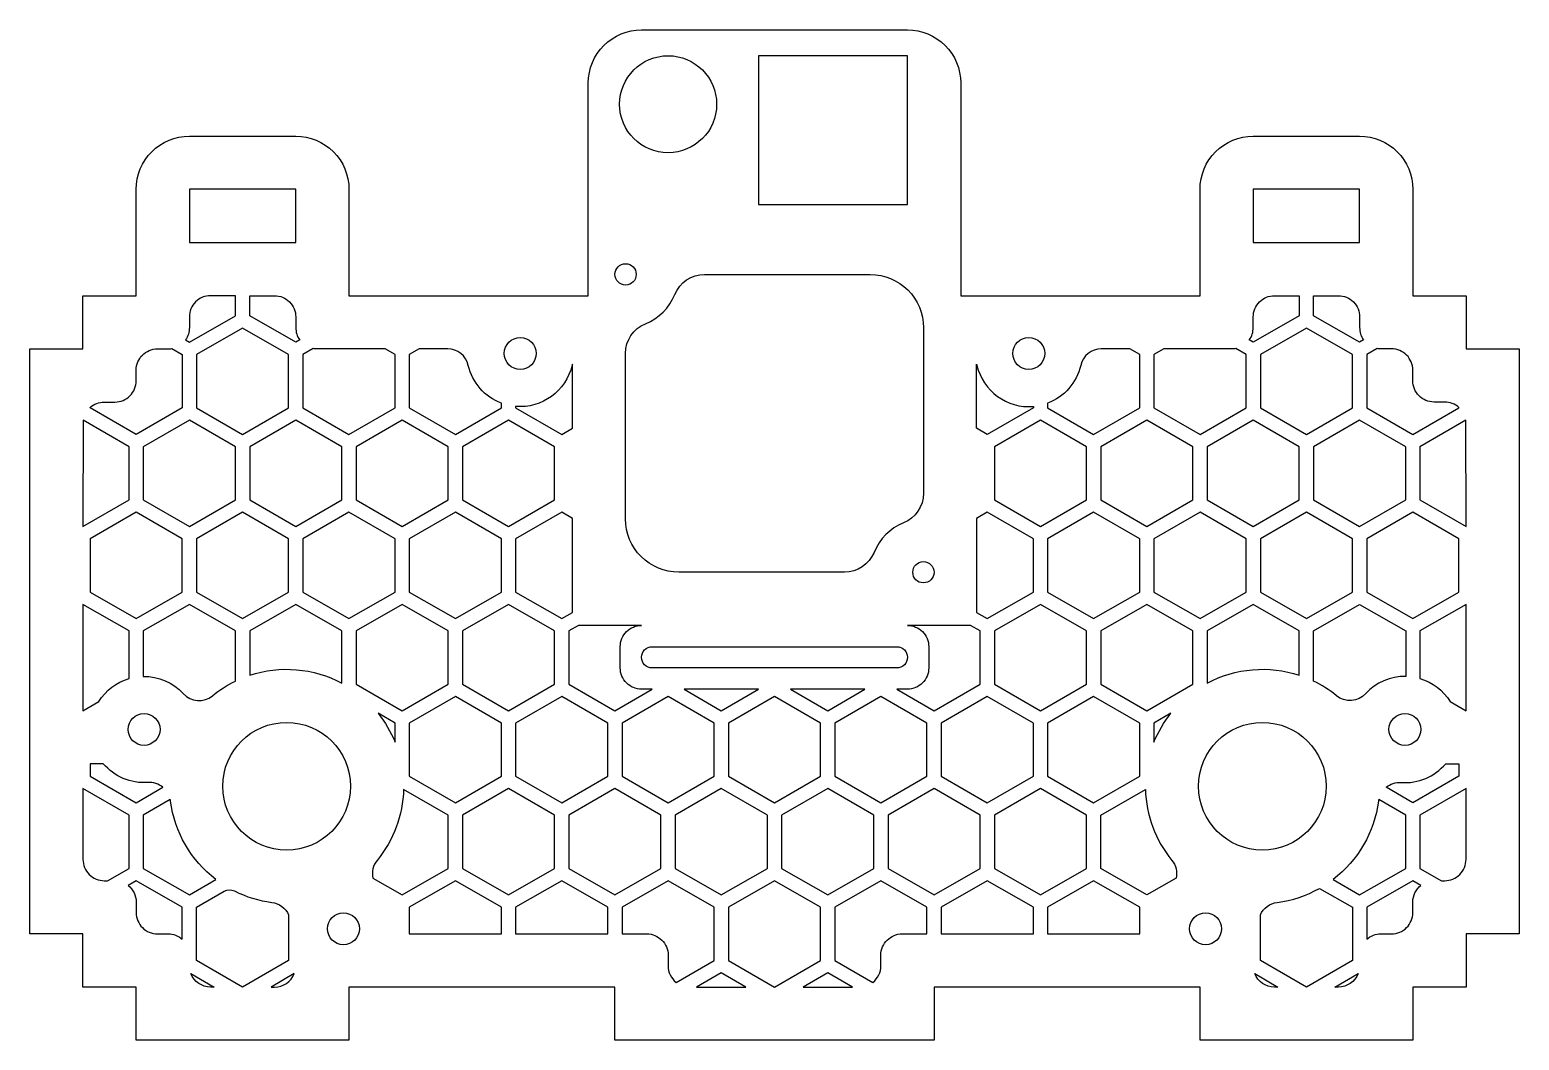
# Model space of a CAD drawing. Header units: millimetres. Extents: x -141 to -1, y 0 to 95.
import ezdxf

# ---------------------------------------------------------------- set-up
doc = ezdxf.new("R2010")
doc.units = ezdxf.units.MM
doc.layers.get('0').update_dxf_attribs({"linetype": 'CONTINUOUS'})

msp = doc.modelspace()

# ---------------------------------------------------------------- linework, layer by layer
for points in [[(-111, 80), (-111, 70), (-88.5, 70), (-88.5, 90, -0.414214), (-83.5, 95), (-58.5, 95, -0.414214), (-53.5, 90), (-53.5, 70), (-31, 70), (-31, 80, -0.414214), (-26, 85), (-16, 85, -0.414214), (-11, 80), (-11, 75), (-11, 70), (-6, 70), (-6, 65), (-1, 65), (-1, 10), (-6, 10), (-6, 5), (-11, 5), (-11, 0), (-31, 0), (-31, 5), (-56, 5), (-56, 0), (-86, 0), (-86, 5), (-111, 5), (-111, 0), (-131, 0), (-131, 5), (-136, 5), (-136, 10), (-141, 10), (-141, 65), (-136, 65), (-136, 70), (-131, 70), (-131, 75), (-131, 80, -0.414214), (-126, 85), (-116, 85, -0.414214)], [(-111, 80), (-111, 70), (-88.5, 70), (-88.5, 90, -0.414214), (-83.5, 95), (-58.5, 95, -0.414214), (-53.5, 90), (-53.5, 70), (-31, 70), (-31, 80, -0.414214), (-26, 85), (-16, 85, -0.414214), (-11, 80), (-11, 75), (-11, 70), (-6, 70), (-6, 65), (-1, 65), (-1, 10), (-6, 10), (-6, 5), (-11, 5), (-11, 0), (-31, 0), (-31, 5), (-56, 5), (-56, 0), (-86, 0), (-86, 5), (-111, 5), (-111, 0), (-131, 0), (-131, 5), (-136, 5), (-136, 10), (-141, 10), (-141, 65), (-136, 65), (-136, 70), (-131, 70), (-131, 75), (-131, 80, -0.414214), (-126, 85), (-116, 85, -0.414214)], [(-80.36, 70.12, -0.305615), (-77.58, 72), (-62, 72, -0.414214), (-57, 67), (-57, 51.42, -0.305615), (-58.88, 48.64, 0.203231), (-61.64, 45.87, -0.305615), (-64.42, 44), (-80, 44, -0.414214), (-85, 49), (-85, 64.58, -0.305615), (-83.13, 67.36, 0.203231)], [(-80.36, 70.12, -0.305615), (-77.58, 72), (-62, 72, -0.414214), (-57, 67), (-57, 51.42, -0.305615), (-58.88, 48.64, 0.203231), (-61.64, 45.87, -0.305615), (-64.42, 44), (-80, 44, -0.414214), (-85, 49), (-85, 64.58, -0.305615), (-83.13, 67.36, 0.203231)], [(-126.37, 65.84), (-126, 65.62), (-121.67, 68.12), (-121.67, 70), (-124, 70, 0.414214), (-126, 68), (-126, 67, -0.156392)], [(-126.37, 65.84), (-126, 65.62), (-121.67, 68.12), (-121.67, 70), (-124, 70, 0.414214), (-126, 68), (-126, 67, -0.156392)], [(-118, 70, -0.414214), (-116, 68), (-116, 67, 0.156391), (-115.63, 65.84), (-116, 65.62), (-120.33, 68.12), (-120.33, 70)], [(-118, 70, -0.414214), (-116, 68), (-116, 67, 0.156391), (-115.63, 65.84), (-116, 65.62), (-120.33, 68.12), (-120.33, 70)], [(-26, 68, -0.414214), (-24, 70), (-21.67, 70), (-21.67, 68.12), (-26, 65.62), (-26.37, 65.84, 0.156391), (-26, 67)], [(-26, 68, -0.414214), (-24, 70), (-21.67, 70), (-21.67, 68.12), (-26, 65.62), (-26.37, 65.84, 0.156391), (-26, 67)], [(-18, 70, -0.414214), (-16, 68), (-16, 67, 0.156392), (-15.63, 65.84), (-16, 65.62), (-20.33, 68.12), (-20.33, 70)], [(-18, 70, -0.414214), (-16, 68), (-16, 67, 0.156392), (-15.63, 65.84), (-16, 65.62), (-20.33, 68.12), (-20.33, 70)], [(-131, 63, -0.414214), (-129, 65), (-128, 65, 0.043421), (-127.65, 65.03), (-126.67, 64.46), (-126.67, 59.46), (-131, 56.96), (-135.33, 59.46), (-135.33, 59.49, -0.183929), (-134, 60), (-133, 60, 0.414214), (-131, 62)], [(-131, 63, -0.414214), (-129, 65), (-128, 65, 0.043421), (-127.65, 65.03), (-126.67, 64.46), (-126.67, 59.46), (-131, 56.96), (-135.33, 59.46), (-135.33, 59.49, -0.183929), (-134, 60), (-133, 60, 0.414214), (-131, 62)], [(-114.35, 65.03), (-115.33, 64.46), (-115.33, 59.46), (-111, 56.96), (-106.67, 59.46), (-106.67, 64.46), (-107.6, 65), (-114, 65, -0.043422)], [(-114.35, 65.03), (-115.33, 64.46), (-115.33, 59.46), (-111, 56.96), (-106.67, 59.46), (-106.67, 64.46), (-107.6, 65), (-114, 65, -0.043422)], [(-104.4, 65), (-105.33, 64.46), (-105.33, 59.46), (-101, 56.96), (-96.67, 59.46), (-96.67, 59.89, -0.250894), (-99.78, 63.45, 0.349383), (-101.72, 65)], [(-104.4, 65), (-105.33, 64.46), (-105.33, 59.46), (-101, 56.96), (-96.67, 59.46), (-96.67, 59.89, -0.250894), (-99.78, 63.45, 0.349383), (-101.72, 65)], [(-37.6, 65), (-40.28, 65, 0.349383), (-42.22, 63.45, -0.250894), (-45.33, 59.89), (-45.33, 59.46), (-41, 56.96), (-36.67, 59.46), (-36.67, 64.46)], [(-37.6, 65), (-40.28, 65, 0.349383), (-42.22, 63.45, -0.250894), (-45.33, 59.89), (-45.33, 59.46), (-41, 56.96), (-36.67, 59.46), (-36.67, 64.46)], [(-28, 65), (-34.4, 65), (-35.33, 64.46), (-35.33, 59.46), (-31, 56.96), (-26.67, 59.46), (-26.67, 64.46), (-27.65, 65.03, -0.043422)], [(-28, 65), (-34.4, 65), (-35.33, 64.46), (-35.33, 59.46), (-31, 56.96), (-26.67, 59.46), (-26.67, 64.46), (-27.65, 65.03, -0.043422)], [(-11, 62), (-11, 63, 0.414214), (-13, 65), (-14, 65, -0.043421), (-14.35, 65.03), (-15.33, 64.46), (-15.33, 59.46), (-11, 56.96), (-6.67, 59.46), (-6.67, 59.49, 0.183929), (-8, 60), (-9, 60, -0.414214)], [(-11, 62), (-11, 63, 0.414214), (-13, 65), (-14, 65, -0.043421), (-14.35, 65.03), (-15.33, 64.46), (-15.33, 59.46), (-11, 56.96), (-6.67, 59.46), (-6.67, 59.49, 0.183929), (-8, 60), (-9, 60, -0.414214)], [(-95.33, 59.59), (-95.33, 59.46), (-91, 56.96), (-90, 57.54), (-90, 63.56, 0.014935), (-90.03, 63.45, -0.373573)], [(-95.33, 59.59), (-95.33, 59.46), (-91, 56.96), (-90, 57.54), (-90, 63.56, 0.014935), (-90.03, 63.45, -0.373573)], [(-52, 63.56, -0.014927), (-51.97, 63.45, 0.373573), (-46.67, 59.59), (-46.67, 59.46), (-51, 56.96), (-52, 57.54)], [(-52, 63.56, -0.014927), (-51.97, 63.45, 0.373573), (-46.67, 59.59), (-46.67, 59.46), (-51, 56.96), (-52, 57.54)], [(-131.67, 34.01), (-131.67, 38.48), (-136, 40.98), (-136, 30.98), (-134.51, 31.84, -0.185154)], [(-131.67, 34.01), (-131.67, 38.48), (-136, 40.98), (-136, 30.98), (-134.51, 31.84, -0.185154)], [(-121.67, 33.77), (-121.67, 38.48), (-126, 40.98), (-130.33, 38.48), (-130.33, 34.21, -0.214381), (-126.57, 32.59, 0.398286), (-123.82, 32.39, -0.058333)], [(-121.67, 33.77), (-121.67, 38.48), (-126, 40.98), (-130.33, 38.48), (-130.33, 34.21, -0.214381), (-126.57, 32.59, 0.398286), (-123.82, 32.39, -0.058333)], [(-111.67, 38.48), (-116, 40.98), (-120.33, 38.48), (-120.33, 34.31, -0.205914), (-111.67, 33.58)], [(-111.67, 38.48), (-116, 40.98), (-120.33, 38.48), (-120.33, 34.31, -0.205914), (-111.67, 33.58)], [(-26, 40.98), (-30.33, 38.48), (-30.33, 33.58, -0.205914), (-21.67, 34.31), (-21.67, 38.48)], [(-26, 40.98), (-30.33, 38.48), (-30.33, 33.58, -0.205914), (-21.67, 34.31), (-21.67, 38.48)], [(-15.43, 32.59, -0.398286), (-18.18, 32.39, 0.058333), (-20.33, 33.77), (-20.33, 38.48), (-16, 40.98), (-11.67, 38.48), (-11.67, 34.21, 0.214381)], [(-15.43, 32.59, -0.398286), (-18.18, 32.39, 0.058333), (-20.33, 33.77), (-20.33, 38.48), (-16, 40.98), (-11.67, 38.48), (-11.67, 34.21, 0.214381)], [(-7.49, 31.84), (-6, 30.98), (-6, 40.98), (-10.33, 38.48), (-10.33, 34.01, -0.185154)], [(-7.49, 31.84), (-6, 30.98), (-6, 40.98), (-10.33, 38.48), (-10.33, 34.01, -0.185154)], [(-85.5, 37, -0.414214), (-83.5, 39), (-89.43, 39), (-90.33, 38.48), (-90.33, 33.48), (-86, 30.98), (-82.5, 33), (-83.5, 33, -0.414214), (-85.5, 35)], [(-85.5, 37, -0.414214), (-83.5, 39), (-89.43, 39), (-90.33, 38.48), (-90.33, 33.48), (-86, 30.98), (-82.5, 33), (-83.5, 33, -0.414214), (-85.5, 35)], [(-51.67, 38.48), (-52.57, 39), (-58.5, 39, -0.414214), (-56.5, 37), (-56.5, 35, -0.414214), (-58.5, 33), (-59.5, 33), (-56, 30.98), (-51.67, 33.48)], [(-51.67, 38.48), (-52.57, 39), (-58.5, 39, -0.414214), (-56.5, 37), (-56.5, 35, -0.414214), (-58.5, 33), (-59.5, 33), (-56, 30.98), (-51.67, 33.48)], [(-82.5, 35, -1), (-82.5, 37), (-59.5, 37, -1), (-59.5, 35)], [(-82.5, 35, -1), (-82.5, 37), (-59.5, 37, -1), (-59.5, 35)], [(-106.67, 29.82), (-108.26, 30.74, -0.071939), (-106.67, 28.02)], [(-106.67, 29.82), (-108.26, 30.74, -0.071939), (-106.67, 28.02)], [(-33.74, 30.74), (-35.33, 29.82), (-35.33, 28.02, -0.071939)], [(-33.74, 30.74), (-35.33, 29.82), (-35.33, 28.02, -0.071939)], [(-134.09, 26), (-135.33, 26), (-135.33, 24.82), (-131, 22.32), (-128.48, 23.78, 0.192985), (-129.9, 24.23, -0.240581)], [(-134.09, 26), (-135.33, 26), (-135.33, 24.82), (-131, 22.32), (-128.48, 23.78, 0.192985), (-129.9, 24.23, -0.240581)], [(-13.52, 23.78, -0.192985), (-12.1, 24.23, 0.240581), (-7.91, 26), (-6.67, 26), (-6.67, 24.82), (-11, 22.32)], [(-13.52, 23.78, -0.192985), (-12.1, 24.23, 0.240581), (-7.91, 26), (-6.67, 26), (-6.67, 24.82), (-11, 22.32)], [(-131.67, 21.16), (-136, 23.66), (-136, 17, 0.414214), (-134, 15), (-133.68, 15), (-131.67, 16.16)], [(-131.67, 21.16), (-136, 23.66), (-136, 17, 0.414214), (-134, 15), (-133.68, 15), (-131.67, 16.16)], [(-127.79, 22.63), (-130.33, 21.16), (-130.33, 16.16), (-126, 13.66), (-123.5, 15.11, -0.201719), (-127.77, 22.49, 0.0176)], [(-127.79, 22.63), (-130.33, 21.16), (-130.33, 16.16), (-126, 13.66), (-123.5, 15.11, -0.201719), (-127.77, 22.49, 0.0176)], [(-108.76, 15.25), (-106, 13.66), (-101.67, 16.16), (-101.67, 21.16), (-105.86, 23.58, -0.166228), (-108.35, 16.91, 0.224283)], [(-108.76, 15.25), (-106, 13.66), (-101.67, 16.16), (-101.67, 21.16), (-105.86, 23.58, -0.166228), (-108.35, 16.91, 0.224283)], [(-33.65, 16.91, -0.224283), (-33.24, 15.25), (-36, 13.66), (-40.33, 16.16), (-40.33, 21.16), (-36.14, 23.58, 0.166228)], [(-33.65, 16.91, -0.224283), (-33.24, 15.25), (-36, 13.66), (-40.33, 16.16), (-40.33, 21.16), (-36.14, 23.58, 0.166228)], [(-11.67, 21.16), (-14.21, 22.63, 0.0176), (-14.23, 22.49, -0.201719), (-18.5, 15.11), (-16, 13.66), (-11.67, 16.16)], [(-11.67, 21.16), (-14.21, 22.63, 0.0176), (-14.23, 22.49, -0.201719), (-18.5, 15.11), (-16, 13.66), (-11.67, 16.16)], [(-10.33, 16.16), (-8.32, 15), (-8, 15, 0.414214), (-6, 17), (-6, 23.66), (-10.33, 21.16)], [(-10.33, 16.16), (-8.32, 15), (-8, 15, 0.414214), (-6, 17), (-6, 23.66), (-10.33, 21.16)], [(-131, 15), (-131.75, 14.56, -0.228437), (-131, 13), (-131, 12, 0.414214), (-129, 10), (-128, 10, -0.183926), (-126.67, 9.49), (-126.67, 12.5)], [(-131, 15), (-131.75, 14.56, -0.228437), (-131, 13), (-131, 12, 0.414214), (-129, 10), (-128, 10, -0.183926), (-126.67, 9.49), (-126.67, 12.5)], [(-122.72, 14.01, -0.251824), (-121.77, 14.04, 0.084309), (-118.25, 12.96, -0.2636), (-116.67, 11.78), (-116.67, 7.5), (-121, 5), (-125.33, 7.5), (-125.33, 12.5)], [(-122.72, 14.01, -0.251824), (-121.77, 14.04, 0.084309), (-118.25, 12.96, -0.2636), (-116.67, 11.78), (-116.67, 7.5), (-121, 5), (-125.33, 7.5), (-125.33, 12.5)], [(-81, 8), (-81, 7, 0.228436), (-80.25, 5.44), (-76.67, 7.5), (-76.67, 12.5), (-81, 15), (-85.33, 12.5), (-85.33, 10), (-83, 10, -0.414214)], [(-81, 8), (-81, 7, 0.228436), (-80.25, 5.44), (-76.67, 7.5), (-76.67, 12.5), (-81, 15), (-85.33, 12.5), (-85.33, 10), (-83, 10, -0.414214)], [(-65.33, 7.5), (-61.75, 5.44, 0.228436), (-61, 7), (-61, 8, -0.414214), (-59, 10), (-56.67, 10), (-56.67, 12.5), (-61, 15), (-65.33, 12.5)], [(-65.33, 7.5), (-61.75, 5.44, 0.228436), (-61, 7), (-61, 8, -0.414214), (-59, 10), (-56.67, 10), (-56.67, 12.5), (-61, 15), (-65.33, 12.5)], [(-25.33, 11.78, -0.2636), (-23.75, 12.96, 0.096442), (-19.76, 14.28), (-16.67, 12.5), (-16.67, 7.5), (-21, 5), (-25.33, 7.5)], [(-25.33, 11.78, -0.2636), (-23.75, 12.96, 0.096442), (-19.76, 14.28), (-16.67, 12.5), (-16.67, 7.5), (-21, 5), (-25.33, 7.5)], [(-14, 10), (-13, 10, 0.414214), (-11, 12), (-11, 13, -0.228437), (-10.25, 14.56), (-11, 15), (-15.33, 12.5), (-15.33, 9.49, -0.183926)], [(-14, 10), (-13, 10, 0.414214), (-11, 12), (-11, 13, -0.228437), (-10.25, 14.56), (-11, 15), (-15.33, 12.5), (-15.33, 9.49, -0.183926)], [(-124, 5, -0.306667), (-125.86, 6.26), (-123.68, 5)], [(-124, 5, -0.306667), (-125.86, 6.26), (-123.68, 5)], [(-116.14, 6.26), (-118.32, 5), (-118, 5, 0.306667)], [(-116.14, 6.26), (-118.32, 5), (-118, 5, 0.306667)], [(-24, 5, -0.306667), (-25.86, 6.26), (-23.68, 5)], [(-24, 5, -0.306667), (-25.86, 6.26), (-23.68, 5)], [(-16.14, 6.26, -0.306667), (-18, 5), (-18.32, 5)], [(-16.14, 6.26, -0.306667), (-18, 5), (-18.32, 5)]]:
    msp.add_lwpolyline(points, format="xyb", close=True)
for points in [[(-58.5, 78.56), (-58.5, 92.56), (-72.5, 92.56), (-72.5, 78.56)], [(-58.5, 78.56), (-58.5, 92.56), (-72.5, 92.56), (-72.5, 78.56)], [(-116, 75), (-116, 80), (-126, 80), (-126, 75)], [(-116, 75), (-116, 80), (-126, 80), (-126, 75)], [(-26, 75), (-16, 75), (-16, 80), (-26, 80)], [(-26, 75), (-16, 75), (-16, 80), (-26, 80)], [(-116.67, 59.46), (-116.67, 64.46), (-121, 66.96), (-125.33, 64.46), (-125.33, 59.46), (-121, 56.96)], [(-116.67, 59.46), (-116.67, 64.46), (-121, 66.96), (-125.33, 64.46), (-125.33, 59.46), (-121, 56.96)], [(-21, 66.96), (-25.33, 64.46), (-25.33, 59.46), (-21, 56.96), (-16.67, 59.46), (-16.67, 64.46)], [(-21, 66.96), (-25.33, 64.46), (-25.33, 59.46), (-21, 56.96), (-16.67, 59.46), (-16.67, 64.46)], [(-135.98, 58.29), (-136, 48.3), (-131.67, 50.8), (-131.67, 55.8)], [(-135.98, 58.29), (-136, 48.3), (-131.67, 50.8), (-131.67, 55.8)], [(-126, 58.3), (-130.33, 55.8), (-130.33, 50.8), (-126, 48.3), (-121.67, 50.8), (-121.67, 55.8)], [(-126, 58.3), (-130.33, 55.8), (-130.33, 50.8), (-126, 48.3), (-121.67, 50.8), (-121.67, 55.8)], [(-116, 58.3), (-120.33, 55.8), (-120.33, 50.8), (-116, 48.3), (-111.67, 50.8), (-111.67, 55.8)], [(-116, 58.3), (-120.33, 55.8), (-120.33, 50.8), (-116, 48.3), (-111.67, 50.8), (-111.67, 55.8)], [(-106, 58.3), (-110.33, 55.8), (-110.33, 50.8), (-106, 48.3), (-101.67, 50.8), (-101.67, 55.8)], [(-106, 58.3), (-110.33, 55.8), (-110.33, 50.8), (-106, 48.3), (-101.67, 50.8), (-101.67, 55.8)], [(-100.33, 50.8), (-96, 48.3), (-91.67, 50.8), (-91.67, 55.8), (-96, 58.3), (-100.33, 55.8)], [(-100.33, 50.8), (-96, 48.3), (-91.67, 50.8), (-91.67, 55.8), (-96, 58.3), (-100.33, 55.8)], [(-41.67, 50.8), (-41.67, 55.8), (-46, 58.3), (-50.33, 55.8), (-50.33, 50.8), (-46, 48.3)], [(-41.67, 50.8), (-41.67, 55.8), (-46, 58.3), (-50.33, 55.8), (-50.33, 50.8), (-46, 48.3)], [(-31.67, 50.8), (-31.67, 55.8), (-36, 58.3), (-40.33, 55.8), (-40.33, 50.8), (-36, 48.3)], [(-31.67, 50.8), (-31.67, 55.8), (-36, 58.3), (-40.33, 55.8), (-40.33, 50.8), (-36, 48.3)], [(-26, 58.3), (-30.33, 55.8), (-30.33, 50.8), (-26, 48.3), (-21.67, 50.8), (-21.67, 55.8)], [(-26, 58.3), (-30.33, 55.8), (-30.33, 50.8), (-26, 48.3), (-21.67, 50.8), (-21.67, 55.8)], [(-16, 48.3), (-11.67, 50.8), (-11.67, 55.8), (-16, 58.3), (-20.33, 55.8), (-20.33, 50.8)], [(-16, 48.3), (-11.67, 50.8), (-11.67, 55.8), (-16, 58.3), (-20.33, 55.8), (-20.33, 50.8)], [(-6.02, 58.29), (-10.33, 55.8), (-10.33, 50.8), (-6, 48.3)], [(-6.02, 58.29), (-10.33, 55.8), (-10.33, 50.8), (-6, 48.3)], [(-131, 39.64), (-126.67, 42.14), (-126.67, 47.14), (-131, 49.64), (-135.33, 47.14), (-135.33, 42.14)], [(-131, 39.64), (-126.67, 42.14), (-126.67, 47.14), (-131, 49.64), (-135.33, 47.14), (-135.33, 42.14)], [(-121, 39.64), (-116.67, 42.14), (-116.67, 47.14), (-121, 49.64), (-125.33, 47.14), (-125.33, 42.14)], [(-121, 39.64), (-116.67, 42.14), (-116.67, 47.14), (-121, 49.64), (-125.33, 47.14), (-125.33, 42.14)], [(-111, 39.64), (-106.67, 42.14), (-106.67, 47.14), (-111, 49.64), (-115.33, 47.14), (-115.33, 42.14)], [(-111, 39.64), (-106.67, 42.14), (-106.67, 47.14), (-111, 49.64), (-115.33, 47.14), (-115.33, 42.14)], [(-101, 39.64), (-96.67, 42.14), (-96.67, 47.14), (-101, 49.64), (-105.33, 47.14), (-105.33, 42.14)], [(-101, 39.64), (-96.67, 42.14), (-96.67, 47.14), (-101, 49.64), (-105.33, 47.14), (-105.33, 42.14)], [(-91, 49.64), (-95.33, 47.14), (-95.33, 42.14), (-91, 39.64), (-90, 40.22), (-90, 49.06)], [(-91, 49.64), (-95.33, 47.14), (-95.33, 42.14), (-91, 39.64), (-90, 40.22), (-90, 49.06)], [(-51, 49.64), (-52, 49.06), (-52, 40.22), (-51, 39.64), (-46.67, 42.14), (-46.67, 47.14)], [(-51, 49.64), (-52, 49.06), (-52, 40.22), (-51, 39.64), (-46.67, 42.14), (-46.67, 47.14)], [(-41, 39.64), (-36.67, 42.14), (-36.67, 47.14), (-41, 49.64), (-45.33, 47.14), (-45.33, 42.14)], [(-41, 39.64), (-36.67, 42.14), (-36.67, 47.14), (-41, 49.64), (-45.33, 47.14), (-45.33, 42.14)], [(-31, 39.64), (-26.67, 42.14), (-26.67, 47.14), (-31, 49.64), (-35.33, 47.14), (-35.33, 42.14)], [(-31, 39.64), (-26.67, 42.14), (-26.67, 47.14), (-31, 49.64), (-35.33, 47.14), (-35.33, 42.14)], [(-21, 39.64), (-16.67, 42.14), (-16.67, 47.14), (-21, 49.64), (-25.33, 47.14), (-25.33, 42.14)], [(-21, 39.64), (-16.67, 42.14), (-16.67, 47.14), (-21, 49.64), (-25.33, 47.14), (-25.33, 42.14)], [(-11, 39.64), (-6.67, 42.14), (-6.67, 47.14), (-11, 49.64), (-15.33, 47.14), (-15.33, 42.14)], [(-11, 39.64), (-6.67, 42.14), (-6.67, 47.14), (-11, 49.64), (-15.33, 47.14), (-15.33, 42.14)], [(-101.67, 33.48), (-101.67, 38.48), (-106, 40.98), (-110.33, 38.48), (-110.33, 33.48), (-106, 30.98)], [(-101.67, 33.48), (-101.67, 38.48), (-106, 40.98), (-110.33, 38.48), (-110.33, 33.48), (-106, 30.98)], [(-100.33, 38.48), (-100.33, 33.48), (-96, 30.98), (-91.67, 33.48), (-91.67, 38.48), (-96, 40.98)], [(-100.33, 38.48), (-100.33, 33.48), (-96, 30.98), (-91.67, 33.48), (-91.67, 38.48), (-96, 40.98)], [(-50.33, 33.48), (-46, 30.98), (-41.67, 33.48), (-41.67, 38.48), (-46, 40.98), (-50.33, 38.48)], [(-50.33, 33.48), (-46, 30.98), (-41.67, 33.48), (-41.67, 38.48), (-46, 40.98), (-50.33, 38.48)], [(-36, 30.98), (-31.67, 33.48), (-31.67, 38.48), (-36, 40.98), (-40.33, 38.48), (-40.33, 33.48)], [(-36, 30.98), (-31.67, 33.48), (-31.67, 38.48), (-36, 40.98), (-40.33, 38.48), (-40.33, 33.48)], [(-101, 22.32), (-96.67, 24.82), (-96.67, 29.82), (-101, 32.32), (-105.33, 29.82), (-105.33, 24.82)], [(-101, 22.32), (-96.67, 24.82), (-96.67, 29.82), (-101, 32.32), (-105.33, 29.82), (-105.33, 24.82)], [(-91, 22.32), (-86.67, 24.82), (-86.67, 29.82), (-91, 32.32), (-95.33, 29.82), (-95.33, 24.82)], [(-91, 22.32), (-86.67, 24.82), (-86.67, 29.82), (-91, 32.32), (-95.33, 29.82), (-95.33, 24.82)], [(-85.33, 24.82), (-81, 22.32), (-76.67, 24.82), (-76.67, 29.82), (-81, 32.32), (-85.33, 29.82)], [(-85.33, 24.82), (-81, 22.32), (-76.67, 24.82), (-76.67, 29.82), (-81, 32.32), (-85.33, 29.82)], [(-76, 30.98), (-72.5, 33), (-79.5, 33)], [(-76, 30.98), (-72.5, 33), (-79.5, 33)], [(-75.33, 29.82), (-75.33, 24.82), (-71, 22.32), (-66.67, 24.82), (-66.67, 29.82), (-71, 32.32)], [(-75.33, 29.82), (-75.33, 24.82), (-71, 22.32), (-66.67, 24.82), (-66.67, 29.82), (-71, 32.32)], [(-62.5, 33), (-69.5, 33), (-66, 30.98)], [(-62.5, 33), (-69.5, 33), (-66, 30.98)], [(-61, 22.32), (-56.67, 24.82), (-56.67, 29.82), (-61, 32.32), (-65.33, 29.82), (-65.33, 24.82)], [(-61, 22.32), (-56.67, 24.82), (-56.67, 29.82), (-61, 32.32), (-65.33, 29.82), (-65.33, 24.82)], [(-46.67, 24.82), (-46.67, 29.82), (-51, 32.32), (-55.33, 29.82), (-55.33, 24.82), (-51, 22.32)], [(-46.67, 24.82), (-46.67, 29.82), (-51, 32.32), (-55.33, 29.82), (-55.33, 24.82), (-51, 22.32)], [(-36.67, 29.82), (-41, 32.32), (-45.33, 29.82), (-45.33, 24.82), (-41, 22.32), (-36.67, 24.82)], [(-36.67, 29.82), (-41, 32.32), (-45.33, 29.82), (-45.33, 24.82), (-41, 22.32), (-36.67, 24.82)], [(-100.33, 21.16), (-100.33, 16.16), (-96, 13.66), (-91.67, 16.16), (-91.67, 21.16), (-96, 23.66)], [(-100.33, 21.16), (-100.33, 16.16), (-96, 13.66), (-91.67, 16.16), (-91.67, 21.16), (-96, 23.66)], [(-86, 13.66), (-81.67, 16.16), (-81.67, 21.16), (-86, 23.66), (-90.33, 21.16), (-90.33, 16.16)], [(-86, 13.66), (-81.67, 16.16), (-81.67, 21.16), (-86, 23.66), (-90.33, 21.16), (-90.33, 16.16)], [(-76, 13.66), (-71.67, 16.16), (-71.67, 21.16), (-76, 23.66), (-80.33, 21.16), (-80.33, 16.16)], [(-76, 13.66), (-71.67, 16.16), (-71.67, 21.16), (-76, 23.66), (-80.33, 21.16), (-80.33, 16.16)], [(-61.67, 16.16), (-61.67, 21.16), (-66, 23.66), (-70.33, 21.16), (-70.33, 16.16), (-66, 13.66)], [(-61.67, 16.16), (-61.67, 21.16), (-66, 23.66), (-70.33, 21.16), (-70.33, 16.16), (-66, 13.66)], [(-56, 23.66), (-60.33, 21.16), (-60.33, 16.16), (-56, 13.66), (-51.67, 16.16), (-51.67, 21.16)], [(-56, 23.66), (-60.33, 21.16), (-60.33, 16.16), (-56, 13.66), (-51.67, 16.16), (-51.67, 21.16)], [(-41.67, 21.16), (-46, 23.66), (-50.33, 21.16), (-50.33, 16.16), (-46, 13.66), (-41.67, 16.16)], [(-41.67, 21.16), (-46, 23.66), (-50.33, 21.16), (-50.33, 16.16), (-46, 13.66), (-41.67, 16.16)], [(-96.67, 12.5), (-101, 15), (-105.33, 12.5), (-105.33, 10), (-96.67, 10)], [(-96.67, 12.5), (-101, 15), (-105.33, 12.5), (-105.33, 10), (-96.67, 10)], [(-86.67, 12.5), (-91, 15), (-95.33, 12.5), (-95.33, 10), (-86.67, 10)], [(-86.67, 12.5), (-91, 15), (-95.33, 12.5), (-95.33, 10), (-86.67, 10)], [(-71, 15), (-75.33, 12.5), (-75.33, 7.5), (-71, 5), (-66.67, 7.5), (-66.67, 12.5)], [(-71, 15), (-75.33, 12.5), (-75.33, 7.5), (-71, 5), (-66.67, 7.5), (-66.67, 12.5)], [(-55.33, 10), (-46.67, 10), (-46.67, 12.5), (-51, 15), (-55.33, 12.5)], [(-55.33, 10), (-46.67, 10), (-46.67, 12.5), (-51, 15), (-55.33, 12.5)], [(-45.33, 10), (-36.67, 10), (-36.67, 12.5), (-41, 15), (-45.33, 12.5)], [(-45.33, 10), (-36.67, 10), (-36.67, 12.5), (-41, 15), (-45.33, 12.5)], [(-73.68, 5), (-76, 6.34), (-78.32, 5), (-76, 5)], [(-73.68, 5), (-76, 6.34), (-78.32, 5), (-76, 5)], [(-66, 6.34), (-68.32, 5), (-66, 5), (-63.68, 5)], [(-66, 6.34), (-68.32, 5), (-66, 5), (-63.68, 5)]]:
    msp.add_lwpolyline(points, close=True)
for centre, radius in [((-81, 88), 4.56), ((-81, 88), 4.56), ((-85, 72), 1), ((-85, 72), 1), ((-94.9, 64.57), 1.5), ((-94.9, 64.57), 1.5), ((-47.1, 64.57), 1.5), ((-47.1, 64.57), 1.5), ((-57, 44), 1), ((-57, 44), 1), ((-130.26, 29.22), 1.5), ((-130.26, 29.22), 1.5), ((-116.86, 23.88), 6), ((-116.86, 23.88), 6), ((-25.14, 23.88), 6), ((-25.14, 23.88), 6), ((-11.74, 29.22), 1.5), ((-11.74, 29.22), 1.5), ((-111.52, 10.48), 1.5), ((-111.52, 10.48), 1.5), ((-30.48, 10.48), 1.5), ((-30.48, 10.48), 1.5)]:
    msp.add_circle(centre, radius)

doc.saveas('drawing.dxf')
